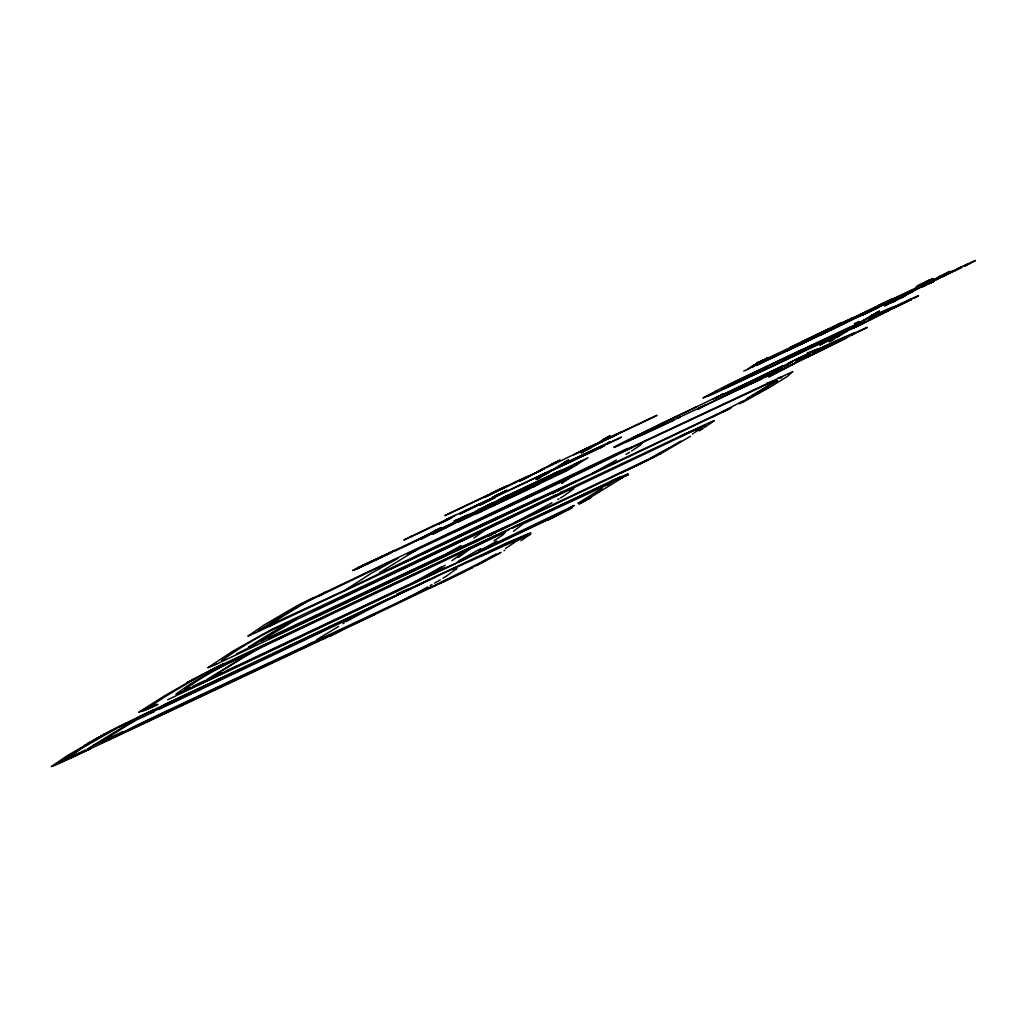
<?xml version="1.0" encoding="UTF-8"?>
<svg xmlns="http://www.w3.org/2000/svg" width="1027" height="1027" viewBox="0 0 1027 1027"><rect width="100%" height="100%" fill="white"/><g stroke="black" fill="none" stroke-linecap="round" stroke-linejoin="round"><path stroke-width="1.5" d="M501.818 488.916L484.449 497.402L514.732 482.138A19.346 0.68 -26 0 1 518.057 480.713L528.276 476.014M456.72 568.688L446.54 576.006M759.235 364.072L762.329 362.172M248.2 635.867A78.835 2.747 -26 0 0 248.187 635.893L264.555 624.724L296.456 606.148A78.835 2.747 -26 0 1 299.794 604.338L627.446 448.427M176.13 694.085C199.867 675.702 228.02 663.314 254.747 649.783L496.593 535.183M627.869 474.089L617.599 479.737L619.794 478.877M777.452 380.76L747.836 398.335M59.065 762.522L85.613 745.204M464.872 551.255L451.983 560.729M215.272 675.034L245.235 656.304M513.757 542.911L505.554 548.495M296.174 619.448L295.429 620.026L338.191 599.884M775.629 380.889L777.388 380.606M523.783 536.98L530.561 534.143L530.869 532.923A107.835 3.761 -26 0 0 529.2 533.257L505.014 543.745L407.385 589.845M258.149 631.079L284.697 614.056L313.607 597.56M513.962 542.577L523.68 537.082M696.049 430.12L697.603 428.811L340.065 599.011M469.711 549.265L458.17 557.558M484.243 530.651L473.935 538.02M184.244 690.067C204.322 674.559 227.609 663.378 250.627 652.838M875.145 316.868L878.124 315.43A42.903 1.502 -26 0 0 887.187 311.014L888.406 310.488L886.275 311.759A44.585 1.553 -26 0 1 865.671 322.324A49.835 1.733 -26 0 1 855.709 327.074L851.126 329.089M151.418 706.948L145.962 709.387L164.204 697.166L196.388 677.91L192.819 679.527M561.769 483.512L569.549 478.03L642.53 442.47L775.359 380.362M463.652 518.686A23.57 0.822 -26 0 1 451.713 524.836L432.752 534.194A48.192 1.682 -26 0 1 445.333 527.865L450.622 525.221A19.783 0.693 -26 0 0 461.919 519.341L468.633 515.207A19.783 0.693 -26 0 0 464.974 516.388L461.714 517.813A48.192 1.682 -26 0 1 453.921 521.125L467.709 514.963A23.57 0.822 -26 0 1 472.741 513.089M775.334 381.21L746.308 399.041L747.335 398.592M620.038 477.632L615.391 480.315M569.471 478.107L407.501 554.246M952.722 271.089L941.412 276.456A19.795 0.693 -26 0 0 938.28 278.022L933.209 281.282M431.725 532.615L436.603 529.919M571.128 507.762L566.583 510.368M438.503 570.961L455.603 563.438M530.471 534.233L520.959 540.703M221.524 660.733C244.721 644.288 269.652 629.641 296.187 619.242M807.53 352.903L808.685 353.237L807.132 354.264L816.183 349.95A145.59 5.084 -26 0 1 839.495 339.269L852.025 333.878A23.929 0.834 -26 0 0 854.567 332.876L855.465 332.543M207.929 667.64L232.102 651.644L270.807 629.885L556.275 494.667M518.519 539.329C460.481 565.595 401.685 591.09 345.971 621.759M868.842 319.769L881.448 312.901M260.447 629.346L345.29 590.076L371.402 573.207L398.065 558.277M809.546 353.211L799.481 357.884M879.484 311.361L863.116 320.719L879.394 311.014M138.992 712.045L164.641 695.793L190.996 680.734M269.023 638.293L404.112 574.029L509.764 525.221L269.125 638.383M816.041 350.066L813.063 352.017M782.035 369.643L786.053 367.371A39.385 1.374 -26 0 0 792.356 364.572L793.653 364.02L768.645 376.935L786.887 367.396M705.113 425.281L694.419 432.726M588.522 447.708L586.032 448.979M714.009 420.877L704.561 427.437M837.018 325.033L837.66 324.558M809.379 353.352L806.041 355.535M200.612 675.74L215.208 668.384L204.116 674.187M430.518 587.431L499.7 553.155M823.834 340.489L817.312 344.161A98.181 3.428 -26 0 1 774.961 364.739L731.802 385.022A19.308 0.668 -26 0 1 722.161 388.963M846.389 331.362L842.846 333.236A23.236 0.809 -26 0 1 838.597 335.226L832.422 337.973L860.202 321.913A23.236 0.809 -26 0 1 864.773 319.731M932.413 280.923L928.023 283.606M829.046 341.465L833.873 339.192M834.553 338.332L831.613 340.219M781.586 377.615L780.995 378.039M603.003 439.697L598.6 442.65M854.952 317.702L830.175 330.129A21.721 0.757 -26 0 1 823.461 333.39L823.384 333.441A21.695 0.757 -26 0 1 813.037 338.217L790.11 348.859M915.545 289.011L921.72 285.724M927.933 283.003L921.566 286.379A30.72 1.078 -26 0 1 920.616 286.841L915.673 289.088M897.11 297.714L908.33 292.053L907.354 292.413A134.498 4.699 -26 0 0 875.184 307.676L870.498 310.552A134.498 4.699 -26 0 0 901.822 295.815L901.526 295.853M265.839 626.881L305.07 602.721L394.792 559.587M469.93 549.073L505.361 532.191L502.716 535.041L494.038 540.793M478.967 512.422L479.673 511.972M553.45 473.768L558.47 471.509M566.545 486.092L565.479 486.785L729.889 408.656M952.799 271.244L946.406 274.722M438.015 571.333L433.458 573.99M481.933 555.748L506.311 543.437L523.59 536.428M944.031 274.53L942.67 275.416M476.733 505.412L553.823 469.031L568.547 460.109L561.05 465.064L563.553 463.845M750.84 366.934L756.475 363.661M891.462 302.695L894.286 301.027M425.268 576.571L445.204 565.299M389.015 553.437L394.278 550.433M918.497 295.853L913.837 298.433M856.903 316.509L839.277 324.057A21.683 0.757 -26 0 0 824.874 330.925L819.02 333.955A27.241 0.95 -26 0 0 815.887 335.675L810.983 338.692A27.241 0.95 -26 0 0 810.739 338.897M474.833 506.581L552.552 469.814L536.197 479.481L537.403 478.993M606.302 438.208L605.583 438.696M870.126 316.213L873.656 314.275M513.282 527.429L620.667 476.798L607.702 484.847M250.614 652.992L245.607 656.086M561.743 492.382L561.076 492.806M891.487 308.536L892.219 308.203M877.443 311.99L875.749 313.03M949.898 272.656L945.777 274.928M130.93 722.276L128.067 723.971M613.247 456.193L616.701 453.947M807.569 352.864L818.275 348.846L816.208 349.886M814.578 350.374L808.75 353.224M926.688 282.194C937.42 275.326 915.07 288.869 925.494 282.553M91.416 746.616L87.205 749.004M252.398 645.919L295.352 620.077M603.401 440.134L602.746 440.544M703.29 428.272L702.186 428.978M102.405 742.239L159.634 714.291L432.046 586.494M151.02 712.302L164.846 705.164M853.989 333.608L851.794 334.956M610.089 442.072C613.979 439.415 600.654 447.913 604.377 445.718M344.276 622.863L343.031 623.659M928.613 281.282L932.914 278.676M693.366 433.407L692.493 433.959M701.736 429.273L701.056 429.71M756.54 363.622L762.714 360.336M842.846 333.236L837.044 336.959M700.594 430.005L699.169 430.904M748.799 368.385L750.313 367.448M806.336 341.465L800.983 344.225L831.138 330.014A25.149 0.873 -26 0 0 846.197 322.632L862.5 314.891M579.677 503.102L587.662 499.122L623.004 477.362M922.734 286.661L927.522 284.235M524.758 478.749L527.737 476.862M551.64 464.717L554.798 462.715M513.423 531.241L523.449 523.77L608.985 484.012M846.415 331.349L836.723 337.639M968.397 263.939L965.033 265.839M552.218 493.666L567.379 485.424M391.454 568.406L487.864 521.947L577.225 480.841L567.225 485.566M602.13 488.403L577.88 503.269M442.765 536.8L614.133 455.59M631.579 451.007L640.566 444.973L642.555 442.496M338.551 626.483L316.907 639.564M490.842 538.597L496.516 535.08M931.45 281.488L911.719 291.604L924.903 285.082M79.682 753.433L77.346 754.794L90.35 748.901M521.395 480.341L524.54 478.389L519.457 481.316L531.01 475.334M558.187 461.123L554.85 463.177L560.126 460.135L552.192 463.883M354.649 569.715L359.078 567.199M362.801 565.325L356.741 568.958L392.686 552.128M359.797 567.328L362.403 565.633M444.845 515.682L445.949 515.002M366.498 564.324L371.646 561.14M367.512 563.836L372.673 560.665M376.408 559.638L382.583 555.979M386.511 554.862L391.672 551.692M387.538 554.375L388.809 553.592M391.415 551.987L392.686 551.204M440.339 523.141L441.751 522.281L412.007 536.325M441.815 522.435L447.99 519.457L439.03 523.886L449.261 519.007M447.181 519.136L445.859 519.944L450.494 517.762M486.195 496.439L487.748 495.489L445.487 515.451M487.517 495.81L502.062 488.724M492.575 492.69L491.111 493.589L504.193 487.414M422.508 538.289L426.693 535.901M424.421 537.391L427.553 535.58M431.853 532.602L435.807 530.394M432.008 532.923L434.216 531.562L433.561 531.858M435.487 530.869L437.72 529.483M433.869 532.037L436.09 530.677L433.741 531.716M438.619 529.059C431.995 533.206 446.642 525.182 439.71 528.443M440.532 528.16L436.539 530.381M437.682 530.612L438.388 530.176L394.92 551.075M488.57 500.354L487.928 500.752L492.844 498.339M489.674 499.713L490.688 499.096M492.588 497.928L500.894 493.859L499.867 494.475M494.86 496.49L494.218 496.888L500.971 493.64L499.713 494.411M489.417 500.046L479.904 505.091L495.207 497.479L491.15 499.238M490.02 499.674L490.88 499.148M494.809 496.734L495.656 496.208M496.349 495.784L491.651 497.851L507.017 490.2L498.082 494.963M495.784 496.824L492.074 498.801M526.376 477.979L529.573 476.014M496.965 496.272L497.979 495.643M534.528 473.421L535.272 472.972M536.556 472.176L544.875 468.145L544.13 468.594M535.439 473.139L536.441 472.523M539.008 470.905L541.961 469.288M540.292 470.7L525.31 477.979L542.859 469.39M542.885 469.082L543.886 468.466M98.849 742.906L134.55 720.928M548.341 466.258L553.168 463.498M486.066 505.952L485.45 506.337L491.856 503.217M477.465 513.012L476.374 513.744L528.546 489.327M498.416 500.11L505.425 496.388M500.624 499.071L504.103 497.158M553.065 470.007L560.357 465.513M599.447 442.727L601.925 441.199M602.862 441.161L590.166 448.131M606.02 439.222L607.316 438.413L601.167 441.559L656.574 415.422M612.631 436.591L613.491 436.064M615.609 434.768L616.457 434.241M613.825 436.039L614.672 435.512M616.791 434.203L617.638 433.676M617.201 434.434L601.783 441.828M621.014 432.085L607.085 438.555M536.851 484.949L532.256 487.414M539.059 483.91L532.564 487.389M560.01 471.008L561.101 470.276L508.481 495.027M597.457 448.902L602.977 445.5M575.274 463.793L574.658 464.178L581.064 461.059M656.125 415.832L656.908 415.344M757.156 362.98L768.183 357.55M787.542 350.425L786.695 350.939L801.163 344.096M801.561 341.786L841.704 322.632L837.531 324.622M705.459 404.933L697.988 409.067L732.354 392.25M716.217 397.834L723.804 393.611L654.006 427.412A27.113 0.95 -26 0 0 638.614 435.499A27.113 0.95 -26 0 0 642.53 434.485L761.841 378.758L730.621 393.02M821.176 334.699L826.209 332.183M432.56 574.465L438.439 570.845M824.193 333.339L826.44 331.952M839.277 324.057L840.022 323.595M840.985 323.107L841.832 322.594M830.175 330.129L842.32 324.16M851.062 318.781L874.94 307.227M863.617 314.198L862.167 315.096L879.446 306.932M873.81 307.92L892.553 298.857M864.118 314.185L863.065 314.827A41.683 1.451 -26 0 0 876.699 308.382L877.751 307.741M877.302 306.059L878.342 305.417A41.683 1.451 -26 0 1 891.975 298.973L890.923 299.627M803.23 357.293L809.995 354.122L796.053 361.504L803.332 357.216M928.203 281.013L932.875 278.664M932.272 280.358L923.645 284.299L932.606 280.345L926.149 283.619M932.426 280.885L945.546 274.389M942.889 275.313L938.254 278.035M931.438 282.733L934.236 281.103L927.907 284.389M947.074 273.105L949.859 271.475L943.608 274.735M954.558 270.961L960.99 267.007M743.792 371.042L749.055 368.693M757.066 362.865L759.351 361.632M629.641 452.201L626.072 454.37M445.846 576.442L442.932 578.201M932.606 280.345L930.603 281.578L932.362 280.846M480.662 562.655L493.961 555.068M574.196 505.438L555.812 515.965L459.377 561.743M938.408 277.008L949.654 271.5M522.82 479.66L526.286 477.555M556.75 461.803L541.897 469.403M906.238 294.8L903.003 296.764C908.805 293.94 898.407 299.255 901.18 297.817M932.991 281.385L930.924 282.605M890.114 309.397L891.308 308.768L890.139 309.474M690.491 436.282L660.528 453.806M831.485 340.296L836.017 337.447M594.44 445.204L593.734 445.628M816.786 334.468L819.238 333.518M680.927 441.109L651.195 458.235M187.196 682.352L195.964 678.256M596.61 444.332L598.677 443.086M564.157 487.607L563.348 488.069M563.207 496.323L573.798 488.762L568.496 489.686M904.517 296.046L907.932 294.004M298.408 605.956L305.07 602.721M562.552 496.721L561.872 497.119M796.772 362.017L795.373 362.852M147.875 707.885L144.64 709.541M537.545 478.929L552 470.636M440.262 579.806L437.861 581.205M84.586 745.178L88.861 743.304M724.228 387.628L725.922 386.64A19.308 0.668 -26 0 1 744.19 377.397L788.877 356.164A98.181 3.428 -26 0 1 823.372 340.425L823.795 340.258M889.549 309.73L888.779 310.27M88.566 743.471L68.193 755.089L51.389 766.489A25.123 0.873 -26 0 0 59.284 763.408M561.178 497.53L560.472 497.941M766.964 383.328L767.978 382.763M87.68 743.368L89.747 742.778M927.625 283.837L926.816 284.299L928.549 283.747A22.941 0.796 -26 0 0 930.578 282.566M712.096 417.116L742.482 401.223M88.027 743.163L90.62 742.264M790.161 365.227L788.775 366.036M794.988 363.07L792.587 364.444A22.312 0.783 -26 0 1 792.356 364.572M748.85 398.001L740.711 402.661M771.238 386.396L787.401 376.421L792.883 371.543L624.018 450.699M89.041 742.572L90.735 741.597M90.915 742.097L91.75 741.019M844.81 330.476L844.951 330.399A21.451 0.745 -26 0 1 855.607 324.956A22.337 0.783 -26 0 1 858.444 324.288A22.337 0.783 -26 0 1 846.158 330.771A21.451 0.745 -26 0 1 841.229 332.684M889.228 310.013L888.637 310.347M770.584 386.768L768.594 387.924M437.04 581.68L434.524 583.131M91.801 741.584L93.752 739.864M488.916 536.03L502.883 528.635L500.316 530.137M559.009 498.801L557.854 499.456M441.777 566.788L415.332 581.487M92.687 741.083L94.741 739.299M753.471 365.317L752.598 365.984L754.049 365.394A25.405 0.886 -26 0 0 761.495 361.902L765.41 359.797L764.229 360.259A19.693 0.693 -26 0 0 756.231 364.046L753.215 365.586M563.258 488.133L557.494 491.15M768.26 388.116L744.049 401.608M821.356 334.635L824.103 333.39M461.136 545.607L447.348 553.36L261.153 641.143M616.354 460.07L592.284 473.421L478.184 526.145L345.29 590.076M312.041 642.376L311.284 642.799M496.875 541.139L479.198 551.011L574.054 505.528M669.565 447.823L646.753 460.135L515.862 522.101L447.348 553.36M94.741 739.902L96.718 738.182M760.019 361.786L762.137 360.618M480.777 548.623L458.812 560.806M95.627 739.401L97.706 737.63M932.092 279.177L928.395 280.949M904.184 296.367L903.336 296.79M788.633 366.113L776.476 371.979M975.457 260.627L968.923 264.029M504.835 550.254L504.013 550.729M357.794 567.841L361.286 566.159M359.745 567.366L358.859 567.803M223.655 663.93L530.458 519.007M894.812 300.718L898.535 298.664M872.501 314.942L871.474 315.584M927.278 284.171L946.291 274.658M788.62 366.125L787.786 366.588M309.307 643.929L308.575 644.353M431.918 584.62L430.12 585.634M789.981 347.421L829.405 328.717M97.681 738.233L98.682 737.078M611.232 480.893L627.818 473.986M767.991 357.73L765.988 358.757M98.553 737.745L99.337 736.718M547.994 519.842L549.522 519.046M196.118 678.333L200.329 675.984M157.978 704.342C156.386 706.294 147.413 707.333 156.579 704.496L152.638 706.371M99.722 737.078L101.262 735.64M621.605 452.073L631.746 447.258L567.507 478.633L454.704 531.755M501.086 552.372L484.551 561.41A107.835 3.761 -26 0 1 476.952 565.441L476.579 565.633M100.312 736.757L102.225 735.114M245.735 655.714L206.466 679.797M246.377 655.662L249.843 653.737M535.17 499.263L534.194 499.802M902.463 297.021L901.038 297.881M551.987 502.781L515.862 522.101M427.823 586.918L420.557 590.936M404.33 539.701L465.282 510.509M461.714 517.813L464.705 516.234M135.384 719.118L133.574 720.055M127.887 724.074L127.797 724.125A32.312 1.13 -26 0 0 127.207 724.446L92.327 745.936A32.312 1.13 -26 0 0 92.16 746.064L122.714 731.673M127.746 724.151L154.422 711.506M492.292 537.801L491.535 538.225M620.963 437.463L618.472 438.722M149.544 707.256L151.521 706.306M102.366 735.614L126.642 722.982M740.403 402.828L739.119 403.547M495.951 553.964L495.245 554.362M924.839 283.182L932.452 279.434L916.045 287.124L918.767 286.148M580.268 503.512L585.518 500.508L582.335 502.01M319.204 595.763L319.487 595.609A35.906 1.258 -26 0 0 325.2 592.143M903.644 295.93L912.862 291.501L900.345 297.355L905.596 295.057L902.04 296.97M103.188 734.587L104.138 734.074M76.589 755.204L77.295 754.819L75.947 755.551M849.047 336.535L846.274 337.973A23.929 0.834 -26 0 0 841.126 340.605L821.151 350.566A145.59 5.084 -26 0 1 793.011 364.213M579.767 503.782L578.984 504.218M485.617 560.344L484.975 560.691M596.905 449.21L594.594 450.365M484.641 560.87L483.974 561.23M269.061 626.573L271.038 625.494A35.906 1.258 -26 0 0 275.981 622.452M834.861 336.907L819.751 345.098L838.597 335.226M116.449 728.451L81.762 748.298L66.19 759.287M76.101 755.474L71.325 757.669M498.583 531.075L644.353 461.945A20.245 0.706 -26 0 0 660.759 453.703M325.572 638.229L324.904 638.576M483.807 561.333L470.546 568.393M358.693 567.392L352.505 570.563L354.508 569.78M723.059 393.932L720.492 395.202M900.512 297.342L901.192 296.97L894.145 300.616L900.91 297.458M895.621 299.948L884.619 305.866L894.491 300.911M854.503 323.646L858.482 321.695L860.202 321.913M679.797 417.283L677.461 418.477M788.261 363.25L807.248 354.11M574.966 454.024L577.084 452.958M840.818 323.21L837.018 325.007M921.771 286.289L917.509 288.548L922.49 285.942M940.193 276.918L968.127 263.631M964.494 266.121L968.756 264.106M867.019 318.678L876.544 314.249A49.835 1.733 -26 0 1 885.826 309.91A44.585 1.553 -26 0 1 894.825 306.482A75.767 2.645 -26 0 1 916.944 296.251L918.433 295.673M573.746 454.807L599.627 442.624M464.974 516.388L467.747 514.951M925.93 282.322L925.93 282.322A31.182 1.091 -26 0 0 927.625 280.782M924.236 285.442L922.901 286.122M898.06 299.486L899.049 298.395M893.31 307.458L894.825 306.482M452.227 516.825L455.089 515.336M435.923 530.33L437.579 529.534M427.668 535.516L431.032 533.937L427.643 535.927M424.279 537.468L421.981 538.636M496.015 532.461L495.207 532.872M410.8 536.595L411.66 536.158M655.457 416.205L653.75 417.052M743.42 401.929L742.149 402.597M485.245 501.6L483.743 502.357M731.417 407.655L723.201 411.891M572.219 507.813L551.692 518.276M936.046 278.484L941.862 275.544A22.941 0.796 -26 0 1 940.783 276.276M251.91 646.163L250.922 646.676M406.256 590.499L405.241 591.013M415.28 541.011L404.279 546.441M895.48 300.834L892.347 302.413M222.41 664.585L223.565 663.981L210.33 670.67M264.773 645.79L459.274 553.707A19.564 0.68 -26 0 1 460.199 553.283L464.679 551.306M907.034 294.133L914.081 290.59M945.7 274.966L944.635 275.518M798.967 358.128L736.744 389.49L742.38 387.32M512.974 527.583L512.126 528.006M472.369 567.815L341.632 630.347M492.434 534.322L491.779 534.656M501.664 489.134L508.506 485.964A19.346 0.68 -26 0 0 514.026 483.203L515.349 482.523M431.905 532.487L415.871 540.703L464.743 517.595M961.952 267.444L943.017 276.43M620.347 452.753L619.653 453.1M740.685 403.354L739.864 403.778M491.599 534.746L490.932 535.093M85.434 749.915L59.13 762.65M464.114 571.718L449.787 578.856M543.822 473.948L540.459 475.527M943.749 275.968L935.058 280.089M247.199 648.589L236.415 653.981M601.54 447.169L603.517 446.116L600.025 447.926M923.966 285.198L927.342 283.593M637.562 435.435L638.82 434.793A125.885 4.39 -26 0 1 663.16 422.636L696.909 406.705M808.634 356.138L796.079 362.441M396.422 594.312L404.343 590.641M911.398 299.666L911.501 299.614A75.767 2.645 -26 0 1 886.275 311.759M329.667 636.624L329.744 636.586A21.721 0.757 -26 0 0 341.747 630.283M906.379 293.504L912.695 290.05L906.302 293.632M922.721 286.212L912.836 290.988M422.777 538.187L429.016 534.81M127.682 722.982L133.125 720.286M526.877 477.003L525.708 477.568M601.013 447.438L600.012 447.977M424.716 536.851L420.608 539.162L422.726 538.212M207.274 680.452L236.159 666.305M447.015 514.437L506.991 485.861M881.525 313.03A20.887 0.732 -26 0 1 881.217 313.261L877.482 315.559A20.887 0.732 -26 0 1 875.235 316.817L870.357 319.294A18.525 0.642 -26 0 0 865.504 321.656L861.987 323.415A18.525 0.642 -26 0 0 856.852 326.047L845.182 332.119M910.423 299.794L911.642 299.101L893.22 307.895L907.817 301.052M846.274 337.973L806.259 357.435L809.327 355.766A80.132 2.799 -26 0 0 822.178 347.845L854.567 332.876M647.562 460.07L626.881 470.161M541.229 475.154L542.821 474.333L541.601 474.808M600.769 447.567L600.089 447.939M505.31 496.555L508.93 494.693M509.251 529.444L493.14 537.326L495.207 536.312M123.818 724.895L130.788 722.058M752.252 367.152L754.755 365.792L748.028 368.886M905.596 293.902L903.978 294.685M905.698 293.85L904.928 294.3M744.511 384.47L782.42 366.074L712.777 399.477M295.673 619.397L280.987 627.009L248.187 647.267L254.041 645.033M904.492 294.518L901.398 296.572M505.72 496.362L506.427 495.887M425.268 536.646L426.526 536.055M558.855 493.897L557.674 494.462M119.042 727.219L134.717 719.041M331.362 635.007L335.547 632.991M490.187 499.404L459.685 514.039L479.031 504.591M436.27 530.15L440.39 528.212M506.696 495.887L507.62 495.438M829.264 341.529L831.279 340.54L829.136 341.593M530.792 488.133L529.252 488.878M679.643 436.668L704.586 424.844A20.245 0.706 -26 0 1 714.137 420.749M491.83 537.955L460.173 553.296M204.925 680.554L192.575 686.472M550.921 518.648L548.187 519.906M449.467 579.01L439.697 583.695M842.14 322.76L853.219 317.446M921.912 285.622L924.865 284.222A29.064 1.014 -26 0 1 925.892 283.747L927.869 282.9M514.026 483.203L525.503 477.671M902.643 295.417L903.747 294.788M904.145 295.25L909.203 292.785A45.894 1.605 -26 0 0 911.244 291.796A19.86 0.693 -26 0 0 904.03 295.494M801.278 350.387A30.63 1.066 -26 0 0 794.539 353.044L729.838 383.931A25.444 0.886 -26 0 0 716.243 390.928L703.007 397.95L708.45 395.729A25.444 0.886 -26 0 0 714.189 393.572L774.294 365.509A30.63 1.066 -26 0 0 788.505 358.256M673.93 420.197L645.392 433.574A125.885 4.39 -26 0 1 630.321 440.031L629.641 440.313M624.737 476.541L628.563 474.551L625.905 475.617M586.892 499.854L590.743 497.838L587.919 499.006M138.08 717.424L120.198 725.909A25.123 0.873 -26 0 0 104.035 734.112M135.115 718.849L143.523 714.792M137.913 717.321L146.232 713.483M927.265 280.885L917.021 285.917L917.997 286.174M901.09 296.713L901.988 295.737M921.463 286.43L920.513 286.892M142.625 710.196L147.939 707.693M144.152 709.785L141.752 710.941A44.88 1.566 -26 0 0 141.533 711.197M143.652 714.561L152.022 710.697M146.489 713.2L153.639 709.927M929.307 283.375L934.031 281.128M587.059 448.311L584.735 449.492L601.745 441.315M528.494 476.169L595.66 444.19L577.225 452.907M594.415 450.442L553.463 469.801L599.794 448.08M203.667 674.405L202.139 675.137M411.031 583.593L410.839 583.683A19.564 0.68 -26 0 1 409.85 584.158M151.534 710.774L240.369 669.257M761.148 361.273L819.11 333.903M564.311 462.163L568.547 460.135M483.704 502.37L480.918 503.692M541.473 474.872L539.034 476.117L540.33 475.591M727.257 409.388L592.284 473.421M141.187 711.21L138.902 712.25M352.004 617.548L158.877 709.387M719.632 396.217L746.899 383.302M745.011 384.701L792.061 362.3M436.822 571.834L197.389 685.112L176.246 694.213M153.665 706.537L152.266 707.179M555.748 515.67L456.643 562.539M163.588 705.023L395.048 595.673M968.987 263.361L975.278 260.499M782.972 352.248L752.547 366.562M778.184 354.687L756.206 365.471L802.305 343.724M779.069 354.341L816.504 336.651M840.137 325.495L846.209 322.632M594.261 445.05L601.013 441.764M598.292 443.317L653.467 417.18M798.39 351.401L851.306 326.368M560.318 464.897L563.849 463.228M562.514 464.371L609.768 442.085L607.252 443.228M560.511 465.462L602.708 445.538M480.058 503.859L473.627 506.85M608.716 443.048L621.476 437.04M405.113 539.534L409.657 537.391M606.764 444.242L618.28 438.799M544.207 474.821L547.725 473.165M362.351 565.505L415.922 540.446M638.82 434.793L626.996 440.39A19.552 0.68 -26 0 0 614.197 447.04A19.552 0.68 -26 0 0 618.498 445.628L630.321 440.031M361.966 565.838L370.195 562.039M371.209 561.564L380.106 557.353M381.133 556.878L390.209 552.59M416.911 540.048L465.796 516.953M360.195 567.097L367.948 563.425M368.975 562.937L377.859 558.739M378.886 558.252L387.962 553.964M468.196 515.888L577.533 464.23M426.616 536.376L425.473 536.903M850.305 335.855L867.289 327.356L855.157 332.812M698.719 408.772L699.823 408.258M776.155 372.133L749.453 384.291M783.28 368.873L766.681 376.537M391.107 568.753L559.651 489.147M556.364 491.111L253.143 633.954M562.501 491.728L686.37 433.291M513.076 527.788L611.54 481.316M620.244 478.659L623.659 477.041M408.579 584.761L226.389 670.913M466.117 558.637L167.645 699.772M281.372 649.821L435.243 577.058L152.972 711.621M335.957 632.799L341.49 630.244M329.333 636.149L59.373 763.369M901.398 295.904L897.2 297.791M919.524 285.942A19.821 0.693 -26 0 0 923.787 284.171L861.717 313.877A32.928 1.155 -26 0 0 855.607 317.253A32.928 1.155 -26 0 0 854.772 318.152L900.782 296.867L901.27 297.625M587.187 448.26L588.484 447.682M543.296 473.96L545.08 473.165M481.535 503.153L485.566 501.279M780.713 362.287L833.218 337.511M405.023 539.573L403.906 540.086M428.567 535.016L429.222 534.772M557.468 494.565L554.567 495.836M623.466 471.791L622.465 472.266M492.588 533.899L217.108 663.853M131.148 728.259L254.529 670.233M924.069 284.595L925.93 283.734L925.173 283.837M536.261 479.429L540.279 477.555M737.668 389.233L782.369 368.269M397.642 594.672L396.846 595.044M152.792 711.698L150.841 712.584M258.534 668.346L374.739 614.326L108.849 739.62M901.154 297.676L900.807 297.984M465.745 510.316L493.088 497.607M699.079 407.924L702.263 406.435M581.68 502.319L579.767 503.179M190.162 687.602L184.436 690.067M927.471 280.782L929.653 279.909M926.611 284.993L922.759 286.713M881.564 312.914L884.234 311.669A42.903 1.502 -26 0 1 891.487 308.37M685.42 433.92L704.997 425.139M192.601 679.63L191.189 680.644M108.708 739.684L107.694 740.146M870.357 319.294L868.919 319.898M411.275 536.672L410.659 536.954M216.723 664.033L214.9 664.88M444.884 567.777L425.306 576.66M490.701 493.551L504.937 486.991M608.433 442.676L609.37 442.252M445.461 519.932L452.56 516.645M354.739 569.728L357.794 568.316M481.779 511.305L479.057 512.486M286.546 635.264L264.709 645.084M188.891 681.71L187.286 682.416M107.578 740.21L102.058 742.585M410.813 583.695L437.232 571.59M908.702 291.899L909.986 291.321L909.1 291.604M938.216 277.444L949.808 272.219M451.289 518.134L449.8 518.789M214.566 665.034L208.134 667.717M221.781 673.044L217.673 674.803M940.026 276.379L938.601 277.008M470.802 508.147L470.096 508.468M251.756 634.596L248.367 636.021M70.195 757.49L71.017 757.81L60.4 762.329M935.404 278.753L923.427 284.03M940.693 277.354L943.389 276.135L942.76 276.443M225.542 659.129L221.935 660.643M72.75 756.347L79.272 753.484M939.179 278.047L937.998 278.561A19.795 0.693 -26 0 1 935.944 279.46M435.332 585.698L430.608 587.611M766.681 383.623L774.011 380.593M748.452 384.727L747.72 385.048M814.796 350.913L822.216 347.781M155.988 705.087L152.317 706.615M468.787 509.045L468.004 509.379M446.373 527.519L445.359 527.917M931.438 281.205L932.118 280.422M745.153 386.152L743.843 386.704M444.575 536.21L442.329 537.134M466.836 509.88L465.937 510.239M451.713 524.836L450.622 525.221M699.066 429.645L696.768 430.531M223.514 663.84L219.919 665.509A45.727 1.592 -26 0 0 192.37 679.733M777.991 378.141L782.317 376.691M560.113 492.434L561.82 491.817M619.101 477.76L619.961 477.516M570.28 507.851L571.102 507.62M869.741 317.613L870.896 317.407A18.525 0.642 -26 0 0 872.809 316.701L875.53 315.52A18.525 0.642 -26 0 0 879.112 313.903M854.22 327.69L854.246 327.69A43.93 1.528 -26 0 1 862.167 323.325M854.374 323.723L855.491 324.211M416.757 550.1A42.454 1.476 -26 0 0 412.315 552.513L379.733 572.553A42.454 1.476 -26 0 0 379.579 572.745M679.707 436.629A38.602 1.348 -26 0 1 697.846 428.683M646.894 460.07A38.602 1.348 -26 0 1 619.961 473.434M407.937 589.459A21.721 0.757 -26 0 1 407.514 589.78M404.458 590.589A21.721 0.757 -26 0 1 407.796 589.318M452.252 569.497A108.58 3.787 -26 0 1 456.579 568.727M420.428 590.987A108.58 3.787 -26 0 1 398.437 602.644M901.655 297.239A31.182 1.091 -26 0 1 893.631 301.72M931.258 282.014A42.698 1.489 -26 0 1 933.44 280.474A42.698 1.489 -26 0 1 938.408 277.611M640.116 435.474A27.729 0.963 -26 0 1 626.65 441.623L630.373 439.71A26.946 0.937 -26 0 1 632.196 438.542A26.946 0.937 -26 0 1 634.725 437.027L632.298 438.08L633.056 437.669A27.729 0.963 -26 0 1 649.59 429.645M152.035 707.295A44.88 1.566 -26 0 1 141.675 711.326M250.062 653.647A72.468 2.529 -26 0 1 264.607 645.855M217.365 674.944A72.468 2.529 -26 0 1 215.298 675.278A72.468 2.529 -26 0 1 215.516 674.919M708.45 395.729A23.185 0.809 -26 0 0 715.46 391.852A23.185 0.809 -26 0 0 716.243 390.928M873.155 316.56A43.917 1.528 -26 0 1 873.887 315.584M875.274 315.636A86.961 3.03 -26 0 1 876.544 314.249M855.709 327.074A87.013 3.042 -26 0 1 865.504 321.656M857.635 323.158A62.133 2.17 -26 0 0 859.458 323.171A30.219 1.053 -26 0 1 860.087 323.518A30.219 1.053 -26 0 1 850.587 328.64A62.133 2.17 -26 0 0 836.491 336.176M786.079 359.527A226.376 7.895 -26 0 1 840.522 333.184M846.492 329.513A226.376 7.895 -26 0 1 800.662 350.554M314.39 610.346L475.334 534.502L565.672 490.79L314.39 610.346M609.948 435.859L602.631 439.864L609.948 435.859M484.218 502.704L482.164 503.975L487.786 500.945L484.218 502.704M495.938 495.489L493.884 496.747L499.161 493.948L495.938 495.489M490.444 499.7L487.799 501.33L493.076 498.519L490.444 499.7M501.818 492.69L499.173 494.321L504.796 491.304L501.818 492.69M478.672 509.443L457.721 522.345L567.058 470.687L588.009 457.772L478.672 509.443M586.096 450.044L581.166 452.933L590.769 447.836L586.096 450.044M926.739 284.338L925.417 285.031L926.649 284.376M379.618 572.912A42.454 1.476 -26 0 0 379.72 572.912M248.264 636.021A78.835 2.747 -26 0 0 248.316 636.047"/></g></svg>
